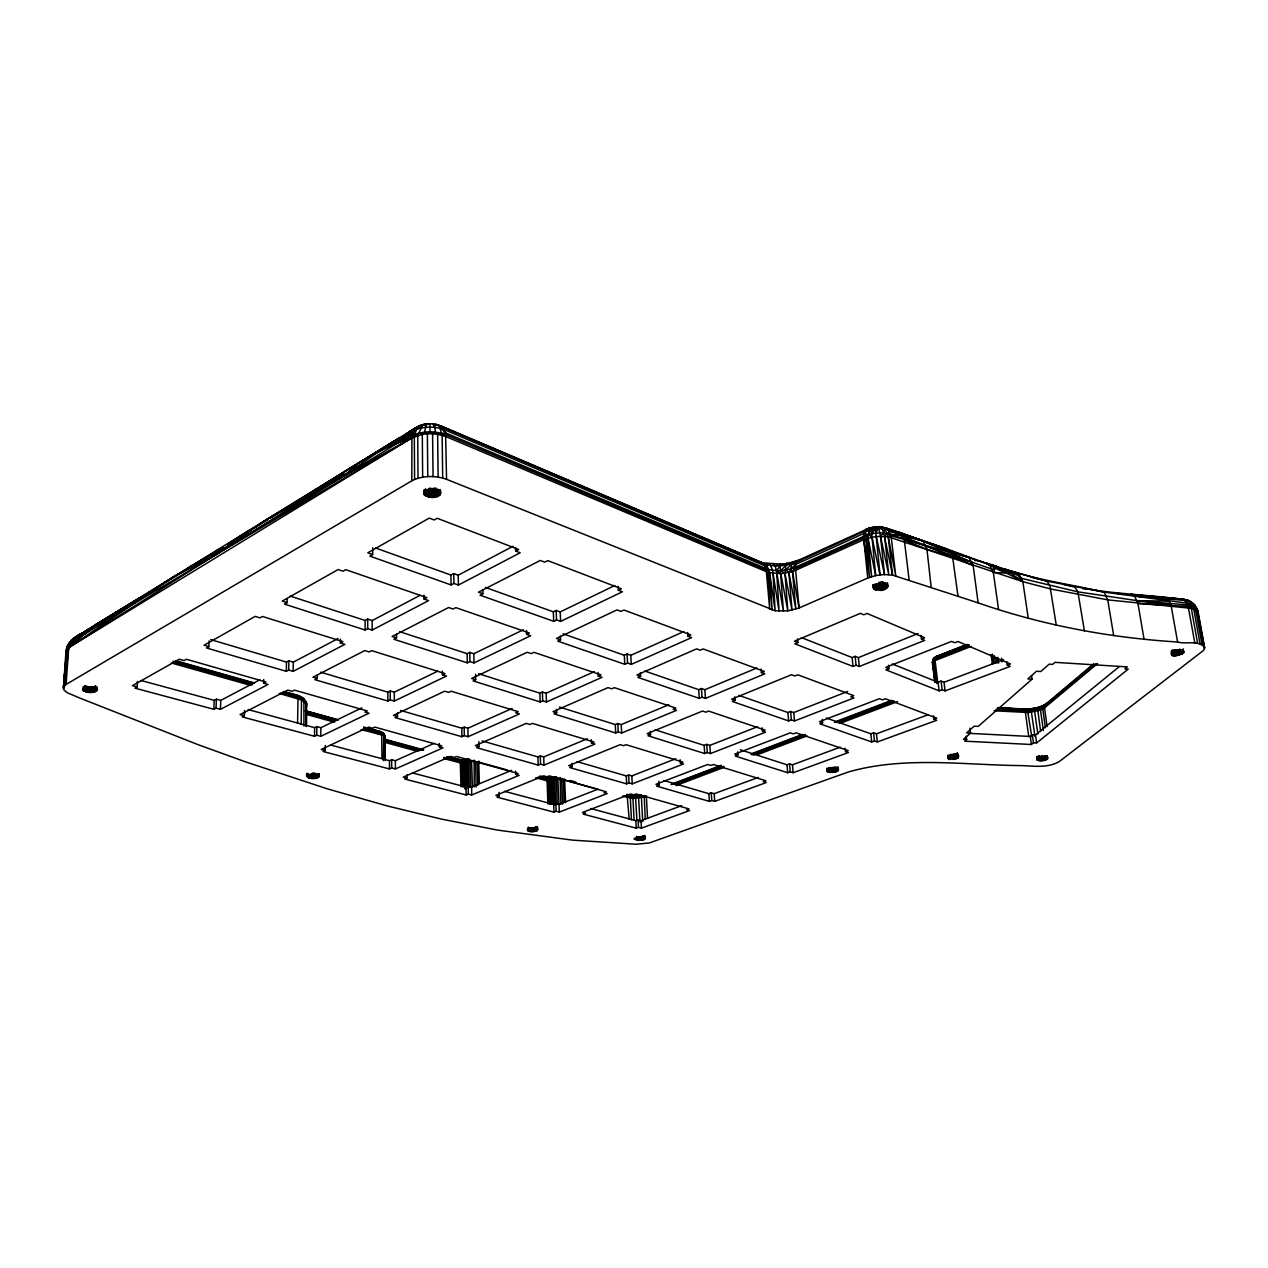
<?xml version="1.0" encoding="UTF-8"?>
<svg xmlns="http://www.w3.org/2000/svg" width="1268" height="1268" viewBox="0 0 1268 1268"><rect width="100%" height="100%" fill="white"/><g stroke="black" fill="none" stroke-linecap="round" stroke-linejoin="round"><path stroke-width="1.5" d="M381.985 758.232L381.652 733.158L379.972 731.446L368.608 728.276M383.38 760.61L383.744 734.869C384.679 731.446 376.089 731.763 379.972 731.446M384.442 759.278L384.775 735.567L380.844 732.635M385.107 759.912L385.107 737.057L383.792 733.712L381.129 731.89M385.345 760.594L384.458 734.663L364.582 728.434M537.03 830.572C539.597 827.132 530.484 827.671 528.312 828.67C523.018 832.521 541.674 833.583 537.03 826.72M966.755 645.222L935.8 656.697L933.533 658.599L932.392 662.752L934.77 681.93M307.03 773.321C304.098 780.121 320.313 779.883 318.633 775.239C314.654 770.469 303.686 779.344 307.157 773.48M307.775 777.284L307.791 773.971M287.139 598.75L287.059 602.68L284.492 604.123L365.089 630.006L367.688 628.643L372.158 630.085L372.19 620.559L419.946 595.374M515.569 547.681L515.664 551.057L520.165 552.785L458.398 585.039L453.912 583.438L451.075 584.928L369.86 556.129L372.681 554.544L372.697 547.76M832.6 767.489C836.912 777.284 819.984 769.803 830.809 768.535C837.292 765.904 841.904 772.45 832.585 772.275L831.919 767.552L832.394 772.291M365.089 630.006L365.136 620.464L367.72 619.101L372.19 620.559M367.688 628.643L367.72 619.101M84.417 687.367C80.217 695.498 103.453 692.693 94.514 687.811C90.995 686.733 86.953 686.4 83.514 687.906C80.09 691.282 87.841 693.073 84.956 685.734M531.577 827.75L531.546 831.507L531.181 827.735M641.64 836.5L641.608 840.224C618.625 839.036 656.982 833.789 641.608 840.224L641.148 836.579M423.781 494.013C424.621 487.372 436.953 487.815 440.487 492.364C440.044 499.132 427.173 498.641 423.781 494.013L423.813 490.573M436.477 489.606L437.27 496.47L437.333 489.337M1201.398 633.731L1204.6 648.439L1197.198 609.163L1193.156 603.964L1104.127 592.14L1046.861 581.093L995.206 566.812L946.657 548.87L885.666 527.9L879.057 526.632L869.293 528.043L798.048 560.44L795.892 564.355L795.511 568.809L799.094 607.958L787.824 610.875L775.128 610.748L446.558 479.32C435.431 475.405 422.418 475.373 411.799 480.826L66.11 684.419L63.543 687.082L64.113 690.172L67.41 692.819L80.772 698.446L197.998 744.633L245.532 761.862L326.954 788.728L387.041 805.893L441.153 819.033L497.547 830.096L572.534 840.129L636.251 844.25L649.406 842.935L848.498 771.943C904.75 755.871 964.441 765.143 1021.992 765.603C1034.434 766.141 1048.573 768.218 1059.779 761.212L1203.744 650.246L1204.552 647.298L1198.181 612.285C1197.087 606.912 1193.109 602.474 1188.132 600.319C1155.877 595.088 1122.719 594.66 1090.337 589.43M209.077 640.942L208.855 646.632L206.51 647.964L286.314 671.311L288.692 670.059L293.13 671.374L344.848 644.35L340.395 642.955L340.426 639.183M951.618 754.349C951 766.173 942.33 753.731 953.916 754.967C962.84 753.636 957.736 760.768 951.571 759.136L950.461 754.349M308.362 777.553L308.409 774.257M318.157 774.162L318.109 777.442L317.999 774.225M244.566 710.46L244.391 715.77L242.188 716.895L314.512 736.28L316.731 735.218L320.772 736.296L320.883 727.705L361.856 707.877M439.267 743.413L439.314 746.789L443.039 747.819L395.394 768.947L391.685 767.964L389.482 768.947L323.039 751.496L325.226 750.466L325.29 745.394M309.186 777.823L309.249 774.542M310.2 778.045L310.264 774.209M311.373 778.203L312.023 773.321M314.512 736.28L314.638 727.673L316.857 726.596L320.883 727.705M442.374 671.152L442.421 674.798L446.494 676.066L394.316 701.061L390.259 699.873L387.849 701.03L314.924 679.696L317.317 678.475L317.365 674.814M316.731 735.218L316.857 726.596M318.807 777.03L318.87 773.749M536.982 826.752L536.919 830.619L536.602 826.926M303.955 725.993L303.892 699.207L299.089 695.799L285.11 692.296M305.794 725.756L306.063 701.996L302.434 697.543L297.092 695.878L299.074 696.972M306.285 726.58L306.38 702.583L301.419 697.083M306.587 725.613L306.38 702.583M424.067 490.985L424.162 494.631L424.352 489.559M297.568 723.299L298.028 698.763L296.094 694.737M301.166 724.519L301.53 698.811L300.674 696.845L298.123 695.704M96.114 687.668L96.035 691.266L96.273 687.589M293.13 671.374L293.32 662.15L338.049 638.549M439.457 495.344L439.568 489.86M92.263 686.765L92.136 692.249L93.024 686.685M286.314 671.311L286.505 662.086L288.882 660.834L293.32 662.15M288.692 670.059L288.882 660.834M425.16 490.225L425.049 495.439L424.748 489.908M96.495 687.446L96.416 691.012L96.764 687.224M313.133 773.369L313.022 778.298L313.782 773.353M637.693 840.351L637.915 836.69M137.467 681.423L137.166 686.939L134.994 688.159L213.864 709.303L216.051 708.146L220.442 709.335L268.039 684.466L263.617 683.214L263.712 679.553M440.154 491.001L440.044 494.774L439.869 489.591M642.226 836.389L642.781 840.002L642.892 836.23M385.203 736.692L385.139 738.451L384.775 735.567M534.462 827.513L534.351 831.332L533.971 827.592M647.536 818.431L646.363 795.749L635.68 797.509L624.189 795.622M801.519 559.838L793.879 561.787L791.676 563.848L790.836 568.872L792.484 571.678L799.094 607.958L867.756 578.049L875.681 575.609L871.702 533.765L872.939 527.012L863.746 533.479L795.892 564.355L790.836 568.872L788.886 572.676L792.056 610.162L784.94 573.39L786.001 565.116L786.968 563.325L799.601 560.329M878.787 582.392C880.515 599.399 864.871 583.359 880.975 583.613C891.943 581.727 886.934 592.473 878.565 590.032L877.282 584.279M316.841 774.605L317.095 777.807L317.206 774.51M439.489 489.924L439.299 495.455L438.95 490.32M220.442 709.335L220.759 700.411L259.797 679.822M213.864 709.303L214.197 700.364L216.384 699.207L220.759 700.411M216.051 708.146L216.384 699.207M831.364 767.568L831.19 772.323L830.762 767.584M83.419 690.616L83.894 687.097M499.164 792.326L499.259 796.272L497.04 797.176L553.957 812.122L556.161 811.251L559.346 812.091L557.761 777.585L548.489 779.249L539.074 776.856M318.379 774.051L318.49 777.252L318.728 773.845M640.546 836.642L640.213 840.383M88.918 686.67L88.681 692.185L89.521 686.733M309.107 774.494L308.964 777.76L308.774 774.383M411.799 480.826L411.91 434.322L414.969 428.521L417.568 426.745L422.957 424.606L430.058 423.734L426.365 424.003L424.59 432.15L422.307 434.338L411.545 438.062L266.042 519.928L94.704 625.393L66.744 649.279L63.4 688.619L65.27 666.952M91.914 692.265L92.168 686.765M307.585 773.845L307.442 777.078L307.395 773.702M535.048 827.402L535.524 831.095L535.714 827.243M84.005 690.965L84.179 687.256M308.235 774.193L308.061 777.427L307.966 774.051M530.325 831.443L530.642 827.719M435.986 487.974L435.51 496.961L434.766 488.212M318.49 777.252L318.664 773.876M555.669 804.784L554.766 780.121L555.828 777.173L554.148 777.68L553.466 779.487L554.306 805.228M313.037 773.369L312.752 778.283L312.514 773.353M84.766 691.314L85.115 685.798M96.717 690.743L96.954 687.066L96.511 690.933M533.352 827.655L532.925 831.475M85.828 691.662L86.192 686.162M88.491 692.169L88.855 686.67M94.498 626.487C83.577 630.957 74.764 640.958 66.744 649.279L64.494 685.655L68.71 647.615C69.756 638.042 80.93 633.683 88.538 630.038L83.371 633.334L83.736 632.558C75.811 636.029 67.156 641.893 65.968 651.181L63.543 687.082L66.744 649.279C68.409 638.486 80.138 634.507 88.538 630.038L91.248 627.406L162.13 584.469M87.08 691.963L87.444 686.448M437.27 496.47L437.777 489.147M66.11 684.419L68.71 647.615L77.491 638.596L133.029 604.202L411.545 438.062L413.305 435.257C423.48 430.74 435.495 430.835 445.845 434.718L766.252 570.125L767.964 572.344L772.164 610.13L769.676 572.835L766.585 564.656L440.028 426.016M316.097 774.764L315.843 778.076L315.684 774.827M639.928 821.965L638.644 798.412C636.98 794.196 643.494 793.483 641.449 798.063L642.749 821.616M468.986 787.618L468.526 762.226L469.715 759.199L467.258 761.577L467.591 786.128M430.264 488.323L429.583 497.072L429.313 488.196L429.376 497.04M639.389 836.706L639.088 840.415L638.913 836.721M94.862 686.353L94.989 691.71L95.433 686.178M65.778 661.04L65.968 651.181M317.095 777.807L317.38 774.447M434.464 488.259L433.64 497.214L433.149 488.386L433.371 497.23M86.081 686.131L85.558 691.583L85.416 685.909M82.927 690.22L83.276 686.638M532.164 827.735L531.768 831.507L531.688 827.75M83.736 632.558L79.107 635.807L81.945 634.159M869.166 529.01L865.775 529.548L864.538 531.134L863.429 536.348L867.756 578.049M315.05 773.274L314.496 778.235L314.369 773.337M68.916 645.983L67.394 645.998L77.491 638.596L77.823 635.68L82.008 633.81L77.158 636.061L70.754 641.402L79.187 634.983M937.797 682.913L935.071 660.501L935.911 656.729L967.056 644.398M94.323 686.479L93.642 692.059L93.626 686.606M864.538 531.134L866.773 530.214L863.746 533.479L865.838 535.381L871.655 576.623L867.994 538.076L869.135 529.453L871.084 527.44L865.775 529.548L884.81 528.502L898.362 532.053L969.101 557.476L973.158 565.655L978.151 602.855C1042.391 625.251 1109.738 637.82 1177.592 642.004C1185.643 644.556 1198.434 639.785 1204.552 647.298M461.837 786.731L461.378 762.195L460.427 759.928L457.78 759.294L456.987 759.516L463.2 759.881L463.755 786.857M94.989 691.71L95.734 686.067M432.8 488.402L431.611 497.262L431.596 488.418L431.247 497.246L430.549 488.339M1034.942 708.115C1025.115 710.92 1038.001 704.739 1034.704 711.792L1037.874 734.045M644.207 795.527L645.254 819.128M418.028 478.226L417.727 435.399L422.957 424.606L427.3 423.892M305.366 703.201L305.667 701.521L302.925 698.494M306.491 705.515L306.808 703.756C303.448 694.278 289.992 696.084 282.606 692.217M306.634 706.767L306.19 703.217L301.625 700.015L279.118 693.422M935.625 682.089C937.559 675.036 927.415 660.089 937.226 656.253L933.296 659.265L936.687 683.404M91.581 686.78L90.44 692.296L90.107 686.765M425.16 425.557L426.619 425.097L424.732 424.352L418.709 426.127L414.969 428.521L411.91 434.322L213.769 555.923L68.71 647.615L174.144 576.449L222.756 547.602L217.05 550.249L213.769 555.923L174.144 576.449L128.797 605.264M946.657 548.87L885.666 527.9L884.81 528.502L883.733 532.94L892.561 575.117L978.151 602.855M560.091 777.474L560.805 804.15M385.139 738.451L383.792 733.712L379.227 731.398L382.064 733.047L380.59 733.094M638.644 795.226L634.919 795.401L638.945 795.21M443.705 757.408L462.329 762.306L474.105 760.435L474.248 786.937M969.307 644.889L932.963 659.645C932.265 667 931.552 658.266 935.435 657.363L967.801 644.715M935.213 657.506L935.8 656.697M936.45 656.951L937.845 656.555C936.038 655.604 932.408 659.851 935.388 657.87M1183.963 652.354C1170.348 643.13 1164.23 663.988 1183.963 652.354L1183.218 649.026M71.103 640.403L66.633 647.869L71.103 640.403L77.443 637.154L75.811 636.948M217.811 550.788L222.756 547.602L187.791 568.112L213.769 555.923L311.88 494.441L314.971 489.924L344.579 475.246L393.048 441.787L417.568 426.745L421.515 425.493M414.588 479.431L414.319 436.636L416.379 429.472L420.025 425.541L422.513 425.065M1196.437 612.159L1197.198 609.163M969.196 645.951L932.693 660.39M1043.358 730.59L1040.346 709.034L1042.423 705.991L1038.413 707.243L1037.636 708.955L1040.632 731.493M133.029 604.202L136.215 599.875L140.241 597.783L129.051 605.629M77.491 638.596L82.119 633.144M1048.779 703.011L1045.751 703.978L1044.372 706.799L1047.099 726.564M548.648 803.912L547.744 780.074L546.714 777.855L543.29 777.442L544.099 777.236L553.339 777.712L550.93 777.712L550.629 779.234L551.437 803.975M69.344 644.334L77.823 635.68L77.982 637.535L86.747 632.225L88.285 629.324L94.514 626.725M552.896 777.49L551.548 780.042L552.357 803.864M382.777 734.41L382.92 732.967M1028.253 618.245L1022.864 581.679L888.218 536.744L876.236 536.427L865.679 538.852L792.484 571.678L780.85 573.77L767.964 572.344L445.956 436.604L437.619 434.29L435.336 432.119L434.892 427.379L432.816 423.892L437.349 424.653L445.575 432.895L765.856 568.508C775.398 571.979 786.223 570.869 795.527 567.176L865.838 535.381L867.994 538.076L875.681 575.609L880.04 574.895L875.855 533.115L879.057 526.632L881.799 528.138L883.733 532.94L903.894 538.488L992.559 569.332L996.22 568.001L1001.419 568.539L1005.27 572.47L1022.864 581.679L1050.697 588.986L1107.741 599.875L1191.286 608.339L1196.818 610.415L1198.244 613.458L1194.979 605.375C1187.942 597.624 1177.37 598.908 1167.955 598.322M799.696 559.711L791.676 563.848L785.827 569.966L788.886 572.676L795.86 609.163L792.484 571.678L795.511 568.809L863.46 538.012L865.838 535.381L868.517 534.525L871.861 528.788L875.078 526.696L875.855 533.115L883.733 532.94L880.499 536.158L884.509 574.578L892.561 575.117L888.218 536.744L884.81 528.502L881.101 526.886L880.911 527.932L885.666 527.9M81.707 635.109L85.13 631.163L89.648 628.452L77.982 637.535L88.285 629.324L100.124 622.826M934.865 680.805L932.598 662.165L935.007 659.297M1203.189 645.491L1197.277 609.654L1194.725 606.611L1187.688 604.947L1137.222 600.652L1077.879 591.855L1022.087 578.509L1014.257 572.328L992.638 565.702M361.142 729.56L384.87 735.741L362.949 728.926M417.727 435.399C411.181 431.532 405.158 439.061 398.548 438.427L394.919 444.054C354.327 461.742 319.251 489.828 280.83 511.559M863.746 533.479L868.517 534.525L871.702 533.765L877.123 526.569L878.724 528.059L888.757 574.658L884.573 536.269L889.486 531.435L900.724 533.463L904.338 540.12L909.124 579.967M174.144 576.449L133.394 603.425L101.63 623.222L89.552 629.404L91.248 627.406M792.484 571.678L795.527 567.176M465.736 788.633L465.293 763.273C467.242 758.644 463.929 758.866 464.357 763.399L464.785 788.759M1113.684 635.569L1107.741 599.875L1104.127 592.14C1074.345 585.024 1043.453 581.093 1014.035 571.805L1018.901 573.691L1022.864 581.679L1004.716 569.031L1014.035 571.805L1015.319 573.39L993.335 572.55L989.294 564.434L951.682 551.802M552.151 777.807L553.942 777.205L552.388 780.929L553.213 803.674M89.552 629.404L96.003 624.49L101.63 623.222L105.292 618.816M86.747 632.225L93.04 626.376L97.747 625.568L94.704 625.393M1008.551 708.622L1027.334 709.24L1031.772 736.629M237.734 538.028L266.042 519.928L312.229 493.617L330.758 480.429L344.579 475.246L359.335 462.551L393.048 441.787L394.919 444.054L411.545 438.062L401.068 439.235L394.919 444.054L410.341 431.12L420.025 425.541M1004.716 569.031L1017.713 574.975L1018.901 573.691M562.58 804.181L561.645 779.519L562.548 778.536L548.648 780.185L537.474 777.284M410.341 431.12L404.825 437.016L401.068 439.235L406.711 433.561L410.341 431.12L413.051 431.12C422.609 425.937 434.544 426.08 444.577 429.789L764.636 565.702L767.378 569.078L767.964 572.344L769.708 609.322L766.252 570.125L764.636 565.702L760.451 561.867L440.757 425.779L435.621 424.384L433.799 425.113L435.495 425.668M556.224 776.618L549.472 778.552L540.501 776.602M266.042 519.928L398.548 438.427L266.042 519.928L213.769 555.923L249.416 530.198L227.463 544.527M398.548 438.427L393.888 442.976L379.94 450.52M468.684 759.104L462.027 760.61L446.716 756.647M462.772 786.826L462.202 761.355L461.52 759.833L458.842 759.912M766.252 570.125L767.378 569.078L764.572 564.07L757.773 561.201M1005.27 572.47L1007.664 570.235L985.442 562.897L988.897 564.736L992.321 564.799L1005.27 572.47C994.619 569.332 986.441 560.836 974.823 560.456M535.714 777.839L548.727 781.246L556.351 779.788L557.714 778.52M443.8 758.518L462.376 763.415L470.127 761.862L471.553 760.562L472.393 787.032M77.982 637.535L85.13 631.163M1047.606 758.85C1049.08 754.666 1038.793 756.394 1036.669 758.597C1037.065 762.464 1050.316 761.291 1047.146 755.712M933.581 660.01L933.137 661.579M969.957 728.197L970.575 733.094L963.474 739.323L966.66 739.482L966.248 736.248M1031.534 675.749L1032.025 679.204L978.214 726.39L974.189 726.184L966.596 732.888L970.575 733.094M966.66 739.482L964.742 741.178L1031.407 744.49L1033.468 742.826L1036.606 742.985L1128.219 669.124L1124.827 668.902L1127.315 666.905L1054.96 662.34L1052.63 664.384L1049.175 664.163L1040.759 671.533L1036.511 671.263L1027.809 678.951L1032.025 679.204M402.669 437.064L406.711 433.561L414.541 429.836M1045.054 704.754L1093.65 663.798M1093.967 664.337L1044.594 705.705C1030.583 714.629 1012.672 708.305 997.44 708.923M1086.28 671.612L1089.291 669.092M1096.012 663.576L1044.372 706.799L1040.346 709.034L1028.189 711.411L995.808 709.763M1097.597 663.513L1044.42 707.956L1040.426 710.159L1028.38 712.521L994.064 710.777M969.592 733.364L1030.282 736.47L1032.342 734.79L1035.465 734.949L1119.184 666.667M102.233 622.033L108.192 617.294L101.741 621.732M547.015 778.029L548.014 777.997L548.648 780.185L549.535 803.991M311.88 494.441L324.481 484.741L318.981 487.879L344.516 472.837M82.674 633.635L88.285 629.324M419.565 433.038L422.307 434.338L427.379 433.783L429.979 431.833L430.011 423.797L433.64 423.988M74.638 639.088L70.437 642.004L73.718 640.134M414.636 429.503L411.704 430.343L417.568 426.745M101.63 623.222L136.215 599.875L96.003 624.49L140.241 597.783M1046.623 703.407C1032.738 714.645 1012.847 707.449 997.013 708.178M1041.155 706.53L1047.653 703.074M398.548 439.029L410.103 432.214M630.989 795.305L635.458 795.892L636.916 820.158M118.986 611.683L125.532 607.404M211.217 555.051L214.514 552.927M227.749 544.416L234.406 540.152M393.048 441.787L367.91 457.574L374.805 453.849M227.733 544.511L240.999 536.285M244.328 534.224L250.953 530.103M254.282 528.043L267.548 519.801M270.877 517.74L277.502 513.619M68.71 647.615L411.545 438.062M165.506 582.424L214.34 552.721M217.7 550.677L222.756 547.602M424.59 432.15L427.379 433.783L432.594 433.767L435.336 432.119M1022.198 709.367L1027.334 709.24M227.86 544.59L231.267 542.593M318.981 487.879L334.435 479.209M414.319 436.636L413.305 435.257L404.444 438.173L413.051 431.12L412.734 429.63L420.659 425.985L420.881 427.173M378.26 451.979L381.716 450.124M375.423 547.934L450.933 575.054L453.754 573.564L458.239 575.181L513.017 546.286M382.286 448.365L390.481 444.688M263.617 683.214L265.931 681.994L186.38 659.265L184.082 660.565L179.327 659.201L132.443 685.671L137.166 686.939M340.395 642.955L342.915 641.64L262.508 616.47L260.003 617.881L255.185 616.375L204.069 645.238L208.855 646.632M424.035 595.168L424.083 599.082L426.841 597.64L345.752 569.681L343.026 571.218L338.144 569.538L282.209 601.111L287.059 602.68M515.664 551.057L518.691 549.472L437.191 518.279L434.179 519.975L429.266 518.105L367.799 552.8L372.681 554.544M85.336 631.718L88.538 630.038L80.296 634.174M372.158 630.085L428.568 600.62L424.083 599.082M396.535 634.159L396.535 637.947L393.936 639.278L467.306 662.831L469.921 661.579L473.994 662.895L530.674 635.728L526.6 634.333L526.474 630.576M482.823 589.842L482.918 593.757L480.081 595.215L553.672 621.304L556.525 619.941L560.599 621.399L622.414 591.776L618.324 590.222L618.134 586.339M1177.592 642.004L1171.046 605.185L1167.971 599.13L1166.211 597.878L1134.495 596.055L1187.339 600.683L1193.156 603.964L1190.906 601.793L1183.028 599.13L1130.612 594.391L1134.495 596.055L1137.998 603.726L1188.148 606.453L1193.156 603.964L1195.661 609.702L1202.048 644.794M1178.986 599.146L1182.838 598.956L1193.711 608.909L1195.296 608.149L1197.277 609.654L1198.181 612.285M320.661 672.214L387.849 692.154L390.243 690.981L394.3 692.185L437.698 671.2M399.547 631.67L467.131 653.654L469.746 652.386L473.804 653.717L523.304 629.784M485.375 587.417L553.323 611.826L556.161 610.447L560.234 611.905L614.853 585.499M442.421 674.798L444.957 673.577L371.698 650.643L369.178 651.942L364.788 650.579L312.958 677.191L317.317 678.475M526.6 634.333L529.358 633.001L455.798 607.626L453.041 609.036L448.634 607.515L392.145 636.52L396.535 637.947M618.324 590.222L621.352 588.764L547.744 560.599L544.717 562.136L540.295 560.456L478.496 592.188L482.918 593.757M320.772 736.296L368.956 713.218L364.915 712.061L367.26 710.936L294.477 690.141L292.163 691.345L287.804 690.093L240.08 714.613L244.391 715.77M397.502 716.483L395.141 717.593L461.948 736.724L464.326 735.662L468.05 736.724L519.42 713.947L515.696 712.822L518.2 711.697L451.202 691.219L448.714 692.391L444.703 691.187L393.508 715.342L397.502 716.483L397.486 712.996M475.563 674.307L475.674 679.711L473.123 680.916L540.152 701.949L542.704 700.808L546.445 701.981L602.015 677.334L598.29 676.082L598.116 672.5M560.377 636.092L560.519 639.817L557.73 641.132L624.775 664.305L627.565 663.069L631.29 664.369L691.599 637.63L687.874 636.251L687.621 632.542M996.379 567.018L1001.419 568.539L992.321 564.799M933.977 661.008L971.066 646.458M867.391 529.818L796.748 562.025C786.097 566.194 773.702 567.414 762.813 563.404L437.349 424.653M643.795 835.945L644.572 839.368M330.726 745.061L389.482 760.705L391.669 759.706L395.378 760.705L434.116 743.349M400.672 710.476L461.806 728.212L464.183 727.15L467.892 728.244L512.098 708.447M478.511 673.688L539.851 693.168L542.403 692.027L546.128 693.216L594.438 671.596M562.96 633.778L624.3 655.255L627.074 654.003L630.798 655.318L683.88 631.543M439.314 746.789L441.629 745.758L374.9 727.103L372.586 728.197L368.608 727.087L321.248 749.436L325.226 750.466M598.29 676.082L601 674.877L533.939 652.323L531.229 653.591L527.203 652.259L471.664 678.459L475.674 679.711M687.874 636.251L690.822 634.935L623.919 610.003L620.971 611.398L616.961 609.908L556.494 638.438L560.519 639.817M406.917 774.811L406.933 778.076L404.746 779.028L466.133 794.973L468.32 794.069L471.744 794.957L519.135 775.366L515.711 774.431L515.616 771.182M478.892 741.621L479.003 746.662L476.657 747.692L538.203 765.111L540.548 764.129L543.988 765.111L594.93 744.062L591.49 743.016L591.348 739.688M556.668 712.806L554.132 713.916L615.709 732.983L618.245 731.937L621.669 732.999L676.589 710.318L673.149 709.177L675.828 708.067L614.362 687.652L611.683 688.825L608.022 687.605L553.006 711.665L556.668 712.806L556.541 709.335M640.435 672.626L640.641 676.193L637.899 677.397L699.286 698.351L702.028 697.226L705.452 698.383L764.794 673.863L761.402 672.611L761.101 669.06M869.293 528.043L865.775 529.548L869.135 529.453M468.035 759.738L466.878 762.829L467.29 786.239M797.588 638.898L797.921 642.543L794.893 643.827L853.047 666.445L856.058 665.24L859.292 666.492L924.626 640.372L921.424 639.024L920.996 635.395M956.722 754.238L957.483 758.106L957.245 753.176M412.369 772.909L465.99 787.032L468.177 786.112L471.601 787.016L511.638 770.326M482.062 740.908L537.933 756.933L540.279 755.95L543.703 756.933L587.29 738.753M559.41 707.021L615.281 724.567L617.817 723.505L621.241 724.583L668.727 704.77M644.826 671.041L698.684 689.665L701.426 688.524L704.834 689.713L756.885 667.998M515.711 774.431L518.01 773.48L456.496 756.473L454.198 757.471L450.536 756.457L403.287 777.125L406.933 778.076M591.49 743.016L593.979 742.002L532.401 723.394L529.913 724.472L526.236 723.362L475.326 745.616L479.003 746.662M761.402 672.611L764.287 671.422L703.169 648.947L700.269 650.215L696.607 648.867L636.98 674.941L640.641 676.193M572.026 763.352L572.153 766.617L569.792 767.584L626.677 783.862L629.055 782.942L632.241 783.846L683.531 763.97L680.361 763.003L680.155 759.77M650.341 731.367L650.532 734.711L647.98 735.757L704.707 753.541L707.259 752.558L710.413 753.557L765.571 732.175L762.417 731.129L762.131 727.784M735.028 700.332L732.27 701.458L788.617 720.937L791.375 719.875L794.513 720.969L853.95 697.923L850.828 696.766L853.729 695.641L797.778 674.798L794.862 675.987L791.517 674.734L731.668 699.175L735.028 700.332L734.758 696.877M554.75 777.062L553.387 777.538M554.148 777.68L553.117 780.692L554.005 805.339M801.313 637.566L852.128 657.569L855.139 656.349L858.373 657.632L918.111 633.509M921.424 639.024L924.61 637.756L867.058 613.458L863.841 614.806L860.386 613.347L794.45 641.18L797.921 642.543M888.551 665.129L888.947 668.664L885.904 669.853L939.112 690.838L942.124 689.713L945.088 690.886L1010.184 666.397L1007.267 665.145L1006.776 661.642M504.426 791.295L553.672 804.403L555.891 803.532L559.061 804.387L597.624 789.298M577.035 761.64L626.265 775.921L628.643 775.002L631.813 775.921L675.686 758.755M655.049 729.782L704.136 745.378L706.688 744.379L709.842 745.394L757.535 726.722M738.864 695.371L787.888 712.521L790.614 711.443L793.752 712.553L847.674 691.456M935.911 656.729L966.454 644.762M680.361 763.003L682.85 762.036L626.059 744.681L623.555 745.695L620.179 744.665L568.777 765.634L572.153 766.617M762.417 731.129L765.095 730.083L708.606 711.079L705.911 712.188L702.551 711.047L647.155 733.649L650.532 734.711M559.346 812.091L607.182 793.562L604.012 792.674L606.326 791.771L549.409 775.873L547.094 776.808L543.703 775.873L495.867 795.385L499.259 796.272M659.075 785.225L656.681 786.128L709.398 801.392L711.792 800.52L714.74 801.376L766.221 782.562L763.288 781.659L765.793 780.739L713.282 764.509L710.777 765.46L707.655 764.493L655.936 784.306L659.075 785.225L658.837 781.278M737.627 751.861L737.881 755.11L735.313 756.093L787.697 772.719L790.249 771.784L793.182 772.719L848.403 752.542L845.502 751.544L845.17 748.31M822.282 719.384L822.599 722.728L819.841 723.79L871.718 741.954L874.46 740.94L877.361 741.954L936.719 720.272L933.85 719.194L933.454 715.865M892.26 663.957L938.066 682.247L941.078 681.106L944.026 682.295L1003.559 659.693M671.01 784.432L721.286 765.301M750.799 754.08L802.47 734.426M834.439 722.11L891.626 700.348M671.802 784.543L720.779 765.92M752.146 753.984L802.739 734.758M835.2 722.411L892.418 700.665M674.259 784.274L720.414 766.728M751.797 754.809L805.339 734.473M836.721 722.554L893.956 700.808M429.979 431.833L432.594 433.767L437.619 434.29L445.575 432.895L446.558 479.32M675.907 784.527L723.917 766.316M753.461 755.094L805.18 735.472M838.417 722.855L893.813 701.838M675.876 785.605L723.917 767.394M757.17 754.793L807.034 735.9M840.288 723.283L897.554 701.584M1007.267 665.145L1010.438 663.957L957.942 641.465L954.741 642.733L951.602 641.386L885.761 667.396L888.947 668.664M590.587 808.509L635.839 820.681L638.073 819.857L641.022 820.665L681.677 805.671M663.735 780.454L708.86 793.689L711.237 792.801L714.185 793.673L758.232 777.427M740.306 749.768L787.016 764.794L789.568 763.843L792.484 764.794L840.24 747.169M826.451 718.053L870.847 733.792L873.589 732.777L876.473 733.807L928.319 714.676M760.451 561.867L764.572 564.07L764.636 565.702M636.251 828.178L638.47 827.37L641.434 828.147L689.554 810.569L686.606 809.745L688.936 808.889L636.171 793.974L633.826 794.862L630.687 793.99L582.456 812.455L585.594 813.295L583.359 814.151L636.251 828.178L635.839 820.681M845.502 751.544L848.181 750.561L796.145 732.841L793.435 733.871L790.344 732.825L734.758 754.111L737.881 755.11M933.85 719.194L936.751 718.132L885.397 698.747L882.48 699.857L879.406 698.7L819.508 721.65L822.599 722.728M468.399 759.231L466.212 761.957L466.592 788.442M773.211 564.212L775.065 565.797L786.968 563.325L780.422 565.734L776.412 570.552L783.386 611.224L779.979 564.117L762.528 562.77M1038.048 707.576L1042.423 705.991M798.048 560.44L786.001 565.116L781.009 570.505L784.94 573.39L787.824 610.875L780.85 573.77L776.412 570.552L775.065 565.797M469.398 759.976L461.172 761.244L447.16 757.456M958.513 554.243L969.101 557.476L891.071 535.841L888.218 536.744L895.747 575.862L891.071 535.841L887.79 529.263M646.331 796.811L632.938 798.475L622.477 796.145M445.575 432.895L442.944 427.332L439.933 428.267L442.136 435.273L442.706 478.052M1010.501 570.885L1013.021 572.708L1014.257 572.328M1182.616 600.287L1188.132 600.319L1186.499 602.395L1188.481 607.99L1194.821 643.177M1045.403 704.596L1043.184 706.007L1042.629 707.956L1045.371 727.705M1034.593 708.4L1038.872 707.179M1036.606 708.067L1039.395 707.385M1154.609 597.466L1166.211 597.878M467.955 759.263L463.232 760.134M547.348 777.76L551.263 777.981M871.702 533.765L875.855 533.115M442.136 435.273L445.845 434.718M893.021 531.894L898.362 532.053L922.993 540.992L972.397 562.421L926.956 549.282L904.338 540.12M469.192 760.959L478.892 762.131L507.295 769.993M555.4 778.901L564.736 780.01L598.258 789.378M641.656 795.353L627.105 794.973L629.197 819.35M641.513 796.098L627.597 795.733M988.897 564.736L992.701 565.021L995.079 568.381L993.335 572.55L998.566 609.496M1026.684 709.066L1030.963 708.955L1034.957 736.391M1026.383 709.414L1030.963 708.955M463.153 759.912L465.34 760.103M1181.919 599.78L1186.087 600.43M1022.769 709.034L1027.001 709.018M1169.476 601.127L1137.222 600.652L1171.046 605.185M459.396 759.643L461.52 759.833M635.331 795.385L626.503 794.418M461.219 759.849L463.2 759.881M997.948 707.576L1023.339 708.986M998.487 707.798L1023.894 709.208L1025.384 712.489L1028.76 736.613M1117.362 593.456L1124.938 593.995M544.099 777.236L546.191 777.585M779.979 564.117L785.019 564.561M1082.618 588.637L1086.486 589.034M1130.612 594.391L1151.217 596.673M1154.958 597.085L1162.455 597.91M547.697 777.744L539.899 776.032M950.271 759.056L950.081 755.11M791.676 563.848L795.892 564.355M890.659 534.208L902.61 535.682L922.993 540.992L926.956 549.282L931.14 586.973M1063.091 584.374L1074.931 587.163L1077.879 591.855L1084.409 630.909M1031.153 577.305L1046.861 581.093L1049.936 585.832L1056.276 625.219M340.268 474.47L344.579 475.246M992.717 565.465L996.553 566.194M457.78 759.294L460.427 759.928M414.652 428.774L416.11 429.075M1194.979 605.375L1189.495 601.365M900.724 533.463L881.101 526.886L881.799 528.138M141.128 680.504L214.197 700.364M248.163 709.604L314.638 727.673M383.998 742.145L417.647 751.353M384.537 739.117L423.75 749.911M448.016 756.584L459.222 759.675L460.236 761.038L461.013 786.556M384.188 739.498L423.385 750.276M385.52 740.512L421.008 750.26M383.919 741.003L419.423 750.751M306.063 713.155L334.514 721.048M306.143 714.344L334.594 722.221M306.111 710.904L338.302 719.859M305.366 710.857L337.557 719.812M363.599 727.024L380.654 731.763M305.429 711.285L337.637 720.24M364.17 727.61L382.809 732.952M305.826 712.125L336.163 720.541M570.188 780.502L575.767 782.055M171.354 662.99L250.763 685.417M175.903 660.771L254.551 682.945M284.016 691.504L296.76 695.054M176.426 661.373L253.869 683.341M284.095 691.9L303.274 698.272M177.536 661.801L192.641 666.08M196.413 667.158L228.494 676.256M232.266 677.318L251.143 682.675M173.019 661.183L252.38 683.658M173.225 662.261L252.601 684.72M280.957 692.74L301.53 698.811L306.063 701.996M896.571 532.925L901.913 534.446M905.463 535.461L922.993 540.992M992.701 565.021L985.442 562.897L996.22 568.001M210.678 639.595L286.505 662.086M1182.838 598.956L1185.041 599.653M290.324 596.134L365.136 620.464M435.621 424.384L442.944 427.332M295.333 694.706L299.961 696.195M863.46 538.012L865.679 538.852L869.61 577.32L863.587 539.708M917.921 539.027L932.218 544.939M973.158 565.655C943.994 552.674 913.832 541.309 884.81 528.502M883.32 527.488L888.171 529.691M544.875 777.3L547.079 780.993L547.871 803.754M1013.021 572.708L1017.713 574.975L1022.864 581.679M553.466 779.487L554.766 780.121M467.258 761.577L468.526 762.226M933.708 664.226L932.963 663.814L935.213 682.422M1000.135 567.62L1004.731 570.22M1188.148 606.453L1191.286 608.339L1197.642 643.494M769.866 565.211L767.52 563.737L770.564 565.417L772.545 570.235L779.075 611.176L776.824 573.786M887.283 533.384L891.071 535.841M413.305 435.257L411.91 434.322L416.379 429.472L414.969 428.521M868.517 534.525L871.988 537.093L880.04 574.895L884.509 574.578L876.236 536.427M631.749 795.052L632.938 798.475L634.095 820.095M560.187 778.394L561.645 779.519M474.105 760.435L475.611 761.592L476.102 786.984M300.278 696.877L301.689 698.192M629.102 794.973L630.339 798.19L631.464 819.81M381.906 734.172L383.396 735.82M1015.795 572.787L1017.713 574.975M1196.818 610.415L1195.296 608.149L1190.446 605.28L1191.286 608.339M383.744 734.869L384.458 736.407M304.035 699.064L304.716 700.649M549.298 777.791L550.471 804.023M1177.607 649.929L1179.113 655.049L1178.733 649.644M952.379 555.273L957.958 596.023M1182.727 649.596L1183.583 652.893L1182.996 649.359M1179.953 649.248L1181.269 654.351L1180.904 650.722M1043.627 757.059L1044.42 760.134L1044.261 756.901M1176.197 650.183L1177.512 655.382L1176.958 650.056M1179.335 649.47L1180.619 654.589L1179.7 649.343M954.63 754L955.723 758.66L955.565 753.778M1172.884 650.341L1174.12 655.604L1173.391 650.357M882.037 581.949L883.717 589.382L883.606 583.47M1174.786 650.326L1175.943 655.572L1175.563 650.262M1181.475 650.452L1182.236 653.892L1181.903 650.199M1042.027 755.728L1043.041 760.388L1042.676 755.617M1045.387 755.744L1046.211 759.58L1046.052 756.299M1044.864 755.918L1045.688 759.77L1045.228 756.616M834.471 767.996L835.263 771.863L835.216 767.013M1039.11 755.855L1040.045 760.594L1039.633 756.663M953.409 754.206L954.344 758.93L954.075 754.111M1174.707 650.341L1175.721 655.588M956.215 754.412L956.96 758.296L956.373 753.541M1171.949 650.246L1172.948 655.508L1172.425 650.294M880.61 582.218L882.021 589.763L881.688 582.028M1036.558 756.822L1037.161 760.071M884.826 582.995L885.856 588.558L885.571 582.614M1193.711 608.909L1200.083 644.049M884.208 583.264L885.222 588.843L884.589 583.121M1182.362 649.913L1182.996 653.416M1181.269 650.563L1181.887 654.066M1172.203 651.99L1172.805 655.477M1171.172 651.403L1171.838 655.271M887.251 583.264L887.885 586.83L887.473 582.963M1137.998 603.726L1144.037 639.199M833.139 767.441L833.932 772.133L833.773 767.33M1173.502 650.357L1174.374 655.619L1174.168 650.357M947.767 755.332L948.464 758.66M836.294 767.473L837.054 771.261M835.818 767.647L836.436 771.515L836.135 768.345M1182.267 649.977L1182.838 653.527M1041.488 760.562L1041.472 755.776M957.609 753.842L958.228 757.757L958.053 754.428M873.89 585.832L874.413 589.144L874.064 585.356M1039.015 760.515L1038.254 755.791L1038.872 760.499L1038.746 756.616M830.191 767.584L830.952 772.323L830.714 768.376M1178.321 649.755L1179.113 655.049M886.205 584.279L886.76 588.003L886.617 584.643M827.354 768.566L827.83 771.816M769.676 572.835L775.128 610.748L773.02 573.469M1046.274 756.203L1046.718 759.358M1035.465 734.949L1036.606 742.985M1036.844 756.98L1037.287 760.118M952.791 759.104L952.87 754.27M1032.342 734.79L1033.468 742.826M1030.282 736.47L1031.407 744.49M1001.561 658.155L1002.085 661.959M1039.649 755.871L1040.283 760.594L1040.251 756.647M997.868 657.395L998.645 663.101M996.268 657.442L997.044 663.148M994.381 655.746L995.412 663.354M992.543 654.177L993.827 663.687M991.1 654.637L992.384 664.147M873.24 585.325L873.684 588.621L873.335 584.865M880.087 590L879.089 582.377L880.325 589.985L880.261 582.266M1047.067 755.76L1047.479 758.946M837.118 767.092L837.625 770.976L837.514 767.663M957.388 753.113L957.974 757.884M944.026 682.295L945.088 690.886M941.078 681.106L942.124 689.713M1181.015 650.674L1181.443 654.272M948.749 755.173L949.193 758.882M938.066 682.247L939.112 690.838M826.831 768.25L827.227 771.483M1044.04 756.964L1044.42 760.134M873.034 584.532L873.494 588.4M886.982 583.629L887.426 587.449M638.438 836.721L638.866 840.415L638.803 836.721M873.478 584.976L873.906 588.812M643.399 836.087L643.795 839.701L643.605 836.024M886.015 584.389L886.443 588.225M876.743 589.874L876.727 584.215M874.936 583.914L875.554 589.604M874.175 585.42L874.603 589.24M876.473 733.807L877.361 741.954M873.589 732.777L874.46 740.94M870.847 733.792L871.718 741.954M858.373 657.632L859.292 666.492M855.139 656.349L856.058 665.24M852.128 657.569L853.047 666.445M478.781 761.022L479.32 783.592M955.232 753.874L955.723 758.66M886.903 583.708L887.299 587.575M837.815 767.457L838.132 770.611L837.752 767.505M827.101 768.44L827.418 771.61M837.07 767.948L837.387 771.102M829.716 772.244L829.272 767.505L829.858 772.26L829.779 768.329M828.384 768.154L828.765 772.085M827.687 768.709L827.988 771.879M838.18 767.029L838.465 770.215M793.752 712.553L794.513 720.969M790.614 711.443L791.375 719.875M883.035 581.695L883.717 589.382M787.888 712.521L788.617 720.937M792.484 764.794L793.182 772.719M789.568 763.843L790.249 771.784M787.016 764.794L787.697 772.719M536.206 827.085L536.538 830.778L536.412 827.005M425.588 488.719L426.492 496.232M644.477 835.612L644.762 839.257L644.746 835.406M1045.973 756.346L1046.211 759.58M834.899 767.092L835.263 771.863M714.185 793.673L714.74 801.376M709.842 745.394L710.413 753.557M704.834 689.713L705.452 698.383M711.237 792.801L711.792 800.52M706.688 744.379L707.259 752.558M708.86 793.689L709.398 801.392M701.426 688.524L702.028 697.226M704.136 745.378L704.707 753.541M698.684 689.665L699.286 698.351M438.379 490.653L438.744 495.82L438.68 490.494M1046.782 755.934L1047.003 759.231M885.761 584.548L886.031 588.463M957.181 753.208L957.483 758.106M537.252 826.593L537.458 830.318M641.022 820.665L641.434 828.147M630.798 655.318L631.29 664.369M638.073 819.857L638.47 827.37M627.074 654.003L627.565 663.069M636.552 836.309L636.758 840.224M631.813 775.921L632.241 783.846M624.3 655.255L624.775 664.305M628.643 775.002L629.055 782.942M626.265 775.921L626.677 783.862M621.241 724.583L621.669 732.999M617.817 723.505L618.245 731.937M615.281 724.567L615.709 732.983M560.234 611.905L560.599 621.399M565.607 802.771L564.593 778.932L563.293 779.709L564.165 802.47M556.161 610.447L556.525 619.941M553.323 611.826L553.672 621.304M556.351 779.788L557.254 804.451M555.891 803.532L556.161 811.251M553.672 804.403L553.957 812.122M546.128 693.216L546.445 701.981M642.654 836.294L642.781 840.002M542.403 692.027L542.704 700.808M543.703 756.933L543.988 765.111M539.851 693.168L540.152 701.949M540.279 755.95L540.548 764.129M424.13 491.065L424.257 494.742M537.933 756.933L538.203 765.111M537.156 826.657L537.283 830.429M529.216 827.576L529.327 831.317M528.376 827.37L528.487 831.142L528.296 827.338M424.558 489.781L424.685 495.154M477.354 761.799L477.814 785.225M473.804 653.717L473.994 662.895M469.746 652.386L469.921 661.579M471.601 787.016L471.744 794.957M470.127 761.862L470.602 787.254M467.131 653.654L467.306 662.831M467.892 728.244L468.05 736.724M468.177 786.112L468.32 794.069M465.99 787.032L466.133 794.973M464.183 727.15L464.326 735.662M461.806 728.212L461.948 736.724M458.239 575.181L458.398 585.039M453.754 573.564L453.912 583.438M450.933 575.054L451.075 584.928M440.503 494.076L440.456 490.526L440.424 494.235M535.476 827.307L535.524 831.095M437.619 434.29L438.126 477.101M425.351 490.351L425.414 495.693M439.742 489.717L439.806 495.043M432.594 433.767L433.054 476.609M427.379 433.783L427.776 476.625M427.76 489.606L427.823 496.691M422.307 434.338L422.656 477.196M644.192 835.77L644.207 839.543M314.29 773.337L314.305 778.251M395.378 760.705L395.394 768.947M394.3 692.185L394.316 701.061M307.347 773.67L307.363 777.015M391.669 759.706L391.685 767.964M390.243 690.981L390.259 699.873M389.482 760.705L389.482 768.947M387.849 692.154L387.849 701.03M380.115 731.747L379.243 731.985L380.115 731.747"/></g></svg>
